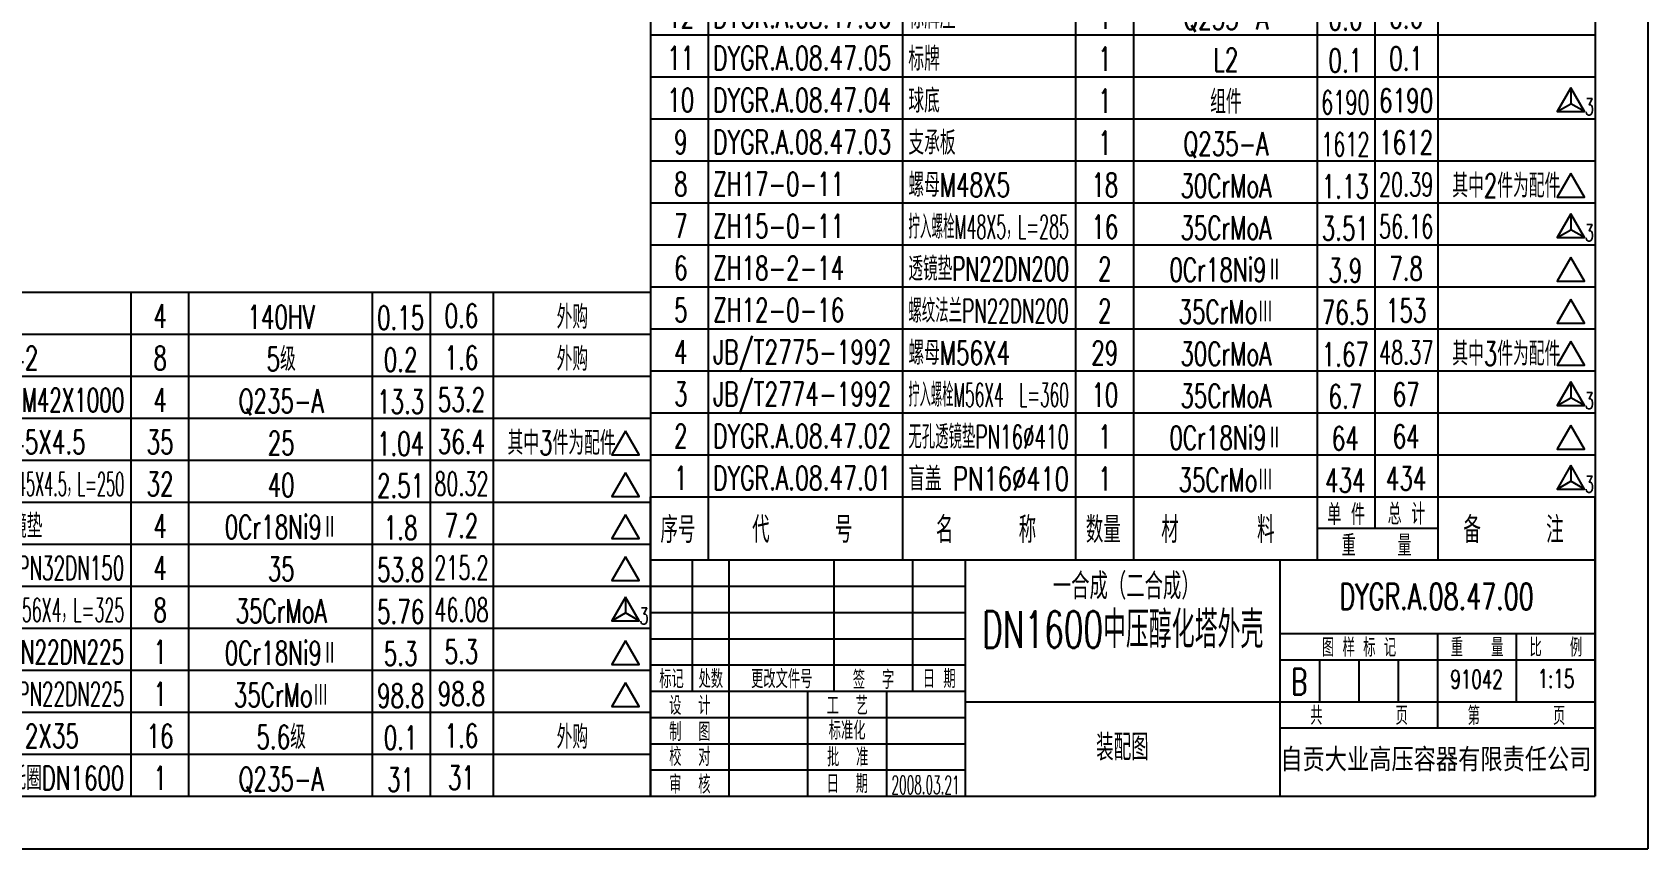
# Model space of a CAD drawing. Header units: inches. Extents: x -375 to 8535, y -150 to 12465.
# Drawn here: x 3918 to 8535, y -150 to 2183 of the extents above; entities that cross this region are included whole.
import ezdxf
from ezdxf.enums import TextEntityAlignment as Align

# ---------------------------------------------------------------- set-up
doc = ezdxf.new("R2010")
doc.units = ezdxf.units.IN
doc.header["$LTSCALE"] = 150
for name, color, linetype in [('1轮廓实线层', 7, 'Continuous'), ('2细线层', 4, 'Continuous'), ('6文字层', 3, 'Continuous'), ('图框层', 7, 'Continuous')]:
    doc.layers.add(name, color=color, linetype=linetype)
doc.styles.add('PC_TEXTSTYLE', font='romans.shx', dxfattribs={"width": 0.8, "bigfont": 'hzfs.shx'})

# ---------------------------------------------------------------- blocks, each defined once
blk = doc.blocks.new('PC_TITLE_BLOCK')
at = {"layer": '1轮廓实线层'}
for p, q in [((-180, 0), (-180, 45)), ((-180, 0), (-180, 45)), ((-180, 45), (0, 45)), ((-172, 20), (-172, 45)), ((-165, 20), (-165, 45)), ((-145, 20), (-145, 45)), ((-130, 20), (-130, 45)), ((-120, 0), (-120, 45)), ((-60, 0), (-60, 45)), ((-60, 31), (0, 31)), ((-30, 13), (-30, 31)), ((-15, 18), (-15, 31)), ((-180, 25), (-120, 25)), ((-60, 26), (0, 26)), ((-180, 20), (-120, 20)), ((-165, 0), (-165, 20)), ((-150, 0), (-150, 20)), ((-135, 0), (-135, 20)), ((-120, 18), (0, 18)), ((-60, 13), (0, 13)), ((-180, 0), (0, 0))]:
    blk.add_line(p, q, dxfattribs=at)
at = {"layer": '2细线层'}
for p, q in [((-180, 40), (-120, 40)), ((-180, 35), (-120, 35)), ((-180, 30), (-120, 30)), ((-180, 15), (-120, 15)), ((-180, 10), (-120, 10)), ((-180, 5), (-120, 5))]:
    blk.add_line(p, q, dxfattribs=at)
at = {"layer": '2细线层', "color": 75}
for p, q in [((-52.5, 18), (-52.5, 26)), ((-45, 18), (-45, 26)), ((-37.5, 18), (-37.5, 26))]:
    blk.add_line(p, q, dxfattribs=at)
at = {"layer": '图框层'}
blk.add_line((0, 0), (0, 45), dxfattribs=at)
at = {"insert": (-60, 9.04), "char_height": 3.8808, "width": 60, "attachment_point": 1, "style": 'PC_TEXTSTYLE'}
blk.add_mtext('{\\fFangSong_GB2312|b0|i0|c134|p49;自贡大业高压容器有限责任公司}', dxfattribs=at)
at = {"style": 'PC_TEXTSTYLE', "flags": 1}
blk.add_attdef('图纸张数', (0, 0), '', height=5, dxfattribs=at)
at = {"layer": '6文字层', "style": 'PC_TEXTSTYLE', "width": 0.667}
for s, p in [(' 图 样 标 记 ', (-45, 28.5)), (' 重   量 ', (-22.5, 28.5)), (' 比   例 ', (-7.5, 28.5)), ('标记', (-176, 22.5)), ('处数', (-168.5, 22.5)), (' 更改文件号 ', (-155, 22.5)), (' 签  字 ', (-137.51, 22.37)), (' 日 期 ', (-125, 22.5)), (' 设  计 ', (-172.5, 17.42)), (' 工  艺 ', (-142.5, 17.42)), ('共        页', (-45, 15.5)), ('第        页', (-15, 15.5)), (' 制  图 ', (-172.5, 12.42)), (' 标准化 ', (-142.53, 12.68)), (' 校  对 ', (-172.5, 7.7)), ('批  准', (-142.43, 7.6)), (' 审  核 ', (-172.5, 2.42)), (' 日  期 ', (-142.5, 2.5))]:
    blk.add_text(s, height=3.5, dxfattribs=at).set_placement(p, align=Align.MIDDLE)
blk.add_text('B', height=5, dxfattribs=at).set_placement((-57.91, 19.29))
at = {"layer": '6文字层', "style": 'PC_TEXTSTYLE', "flags": 8}
for tag, height, width, p, p2 in [('图样代号', 5, 2.176994, (-56.96, 35.53), (-3.51, 35.53)), ('图样名称', 7, 1.548666, (-116.78, 28.23), (-63.22, 28.23)), ('重量', 3.5, 1.481707, (-28.88, 20.51), (-16.35, 20.51)), ('比例', 3.5, 1.468426, (-13.53, 20.62), (-1.42, 20.62)), ('设计', 3.5, 1.504878, (-163.77, 15.45), (-151.09, 15.45)), ('工艺', 3.5, 1.542976, (-133.77, 15.45), (-121.09, 15.45)), ('共几页', 3.5, 0.782855, (-49.76, 13.35), (-39.88, 13.35)), ('第几页', 3.5, 0.776067, (-19.69, 13.35), (-9.9, 13.35)), ('制图', 3.5, 1.569465, (-163.77, 10.45), (-151.09, 10.45)), ('标准化', 3.5, 0.992487, (-133.8, 10.61), (-121.11, 10.61)), ('校对', 3.5, 1.480507, (-163.77, 5.48), (-151.09, 5.48)), ('批准', 3.5, 1.494711, (-133.7, 5.38), (-121.11, 5.38)), ('审核', 3.5, 1.511058, (-163.87, 0.38), (-151.09, 0.38)), ('日期', 3.5, 1.546165, (-134.08, 0.41), (-121.11, 0.41))]:
    blk.add_attdef(tag, text='', height=height, dxfattribs=dict(at, width=width)).set_placement(p, p2, align=Align.FIT)
at = {"layer": '6文字层', "style": 'PC_TEXTSTYLE', "width": 0.986205, "flags": 8}
blk.add_attdef('产品名称或材料标记', text='', height=5, rotation=0.4655, dxfattribs=at).set_placement((-117.65, 6.59), (-62.48, 7.04), align=Align.FIT)
blk = doc.blocks.new('PC_MXBTITLERECORD')
at = {"layer": '1轮廓实线层'}
for p, q in [((-180, 0), (-180, 12)), ((0, 0), (0, 12))]:
    blk.add_line(p, q, dxfattribs=at)
at = {"layer": '2细线层'}
for p, q in [((-169, 12), (-169, 0)), ((-132, 12), (-132, 0)), ((-99, 12), (-99, 0)), ((-88, 12), (-88, 0)), ((-53, 12), (-53, 0)), ((-42, 12), (-42, 6)), ((-30, 12), (-30, 0)), ((-30, 6), (-53, 6))]:
    blk.add_line(p, q, dxfattribs=at)
at = {"style": 'PC_TEXTSTYLE', "flags": 1}
blk.add_attdef('Fo oFShowMe', (-53, 6), '', height=0.00000005, dxfattribs=at)
at = {"layer": '6文字层', "style": 'PC_TEXTSTYLE', "width": 0.667}
for s, height, p in [('单 件', 4, (-47.45, 8.84)), ('总 计', 4, (-35.96, 8.94)), ('序号', 5, (-174.77, 6)), ('代     号', 5, (-151.09, 6)), ('名     称', 5, (-116.06, 6)), ('数量', 5, (-93.71, 6)), ('材      料', 5, (-71.89, 6)), ('备     注', 5, (-15.57, 6)), ('重    量', 4, (-41.65, 2.94))]:
    blk.add_text(s, height=height, dxfattribs=at).set_placement(p, align=Align.MIDDLE)
blk = doc.blocks.new('PC_MXB_BLOCK')
at = {"layer": '1轮廓实线层'}
for p, q in [((-180, 8), (-180, 0)), ((0, 8), (0, 0))]:
    blk.add_line(p, q, dxfattribs=at)
at = {"layer": '2细线层'}
for p, q in [((-180, 8), (0, 8)), ((-169, 8), (-169, 0)), ((-132, 8), (-132, 0)), ((-99, 8), (-99, 0)), ((-88, 8), (-88, 0)), ((-53, 8), (-53, 0)), ((-42, 8), (-42, 0)), ((-30, 8), (-30, 0)), ((-180, 0), (0, 0))]:
    blk.add_line(p, q, dxfattribs=at)
at = {"layer": '6文字层', "style": 'PC_TEXTSTYLE'}
for tag, width, p, p2 in [('序号', 0.769182, (-178.38, 1.35), (-170.09, 1.35)), ('代号', 3.14773, (-168.05, 1.35), (-134.11, 1.35)), ('名称', 2.802424, (-130.87, 1.2), (-100.28, 1.2)), ('数量', 0.817449, (-97.88, 1.2), (-89, 1.2)), ('总重', 0.958888, (-41.2, 1.27), (-30.86, 1.27)), ('材料', 2.943328, (-86.43, 1.01), (-54.3, 1.01)), ('单重', 0.854038, (-52.21, 0.89), (-43, 0.89)), ('备注', 2.494074, (-28.61, 1.02), (-1.16, 1.02))]:
    blk.add_attdef(tag, text='', height=4.5, dxfattribs=dict(at, width=width)).set_placement(p, p2, align=Align.FIT)

msp = doc.modelspace()

# ---------------------------------------------------------------- linework, layer by layer
at = {"layer": '1轮廓实线层'}
for p, q in [((8314.96, 2023.84), (8314.96, 1978.63)), ((8275.81, 1956.02), (8314.96, 1978.63)), ((8354.12, 1956.02), (8314.96, 1978.63)), ((8314.96, 1663.84), (8314.96, 1618.63)), ((8275.81, 1596.02), (8314.96, 1618.63)), ((8354.12, 1596.02), (8314.96, 1618.63)), ((8314.96, 1183.84), (8314.96, 1138.63)), ((8275.81, 1116.02), (8314.96, 1138.63)), ((8354.12, 1116.02), (8314.96, 1138.63)), ((8314.96, 945.48), (8314.96, 900.27)), ((8275.81, 877.66), (8314.96, 900.27)), ((8354.12, 877.66), (8314.96, 900.27)), ((5613.18, 568.84), (5613.18, 523.63)), ((5574.03, 501.02), (5613.18, 523.63)), ((5652.34, 501.02), (5613.18, 523.63))]:
    msp.add_line(p, q, dxfattribs=at)
for points in [[(8314.96, 2023.84), (8275.81, 1956.02), (8354.12, 1956.02)], [(8314.96, 1779.04), (8275.81, 1711.22), (8354.12, 1711.22)], [(8314.96, 1663.84), (8275.81, 1596.02), (8354.12, 1596.02)], [(8314.96, 1539.04), (8275.81, 1471.22), (8354.12, 1471.22)], [(8314.96, 1419.04), (8275.81, 1351.22), (8354.12, 1351.22)], [(8314.96, 1299.04), (8275.81, 1231.22), (8354.12, 1231.22)], [(8314.96, 1183.84), (8275.81, 1116.02), (8354.12, 1116.02)], [(5613.18, 1042.82), (5574.03, 975), (5652.34, 975)], [(8314.96, 1059.04), (8275.81, 991.22), (8354.12, 991.22)], [(5613.18, 924.04), (5574.03, 856.22), (5652.34, 856.22)], [(8314.96, 945.48), (8275.81, 877.66), (8354.12, 877.66)], [(5613.18, 804.04), (5574.03, 736.22), (5652.34, 736.22)], [(5613.18, 684.04), (5574.03, 616.22), (5652.34, 616.22)], [(5613.18, 568.84), (5574.03, 501.02), (5652.34, 501.02)], [(5613.18, 444.04), (5574.03, 376.22), (5652.34, 376.22)], [(5613.18, 324.04), (5574.03, 256.22), (5652.34, 256.22)]]:
    msp.add_lwpolyline(points, close=True, dxfattribs=at)
at = {"layer": '2细线层'}
for p in [(8535, 12465), (-375, -150)]:
    msp.add_line(p, (8535, -150), dxfattribs=at)
at = {"layer": '图框层'}
for p in [(8385, 12315), (0, 0)]:
    msp.add_line(p, (8385, 0), dxfattribs=at)

# ---------------------------------------------------------------- block references
ref = msp.add_blockref('PC_MXB_BLOCK', (8385, 2175), dxfattribs=dict(at, xscale=15, yscale=15, zscale=15))
ref.add_attrib('材料', 'Q235-A', dxfattribs={"layer": '6文字层', "height": 67.5, "style": 'PC_TEXTSTYLE', "width": 0.667}).set_placement((7329.47, 2190.16), align=Align.CENTER)
ref.add_attrib('代号', 'DYGR.A.08.47.06', dxfattribs={"layer": '6文字层', "height": 67.5, "style": 'PC_TEXTSTYLE', "width": 0.618687}).set_placement((5864.3, 2195.23), (6373.39, 2195.23), align=Align.FIT)
ref.add_attrib('序号', '12', dxfattribs={"layer": '6文字层', "height": 67.5, "style": 'PC_TEXTSTYLE', "width": 0.667}).set_placement((5771.47, 2195.23), align=Align.CENTER)
ref.add_attrib('名称', '标牌座', (6422, 2192.93), dxfattribs={"layer": '6文字层', "height": 67.5, "style": 'PC_TEXTSTYLE', "width": 0.667})
ref.add_attrib('数量', '1', dxfattribs={"layer": '6文字层', "height": 67.5, "style": 'PC_TEXTSTYLE', "width": 0.667}).set_placement((6983.4, 2192.93), align=Align.CENTER)
ref.add_attrib('单重', '0.6', dxfattribs={"layer": '6文字层', "height": 67.5, "style": 'PC_TEXTSTYLE', "width": 0.667}).set_placement((7670.95, 2188.31), align=Align.CENTER)
ref.add_attrib('总重', '0.6', dxfattribs={"layer": '6文字层', "height": 67.5, "style": 'PC_TEXTSTYLE', "width": 0.667}).set_placement((7844.62, 2193.98), align=Align.CENTER)
ref = msp.add_blockref('PC_MXB_BLOCK', (8385, 2055), dxfattribs=dict(at, xscale=15, yscale=15, zscale=15))
ref.add_attrib('材料', 'L2', dxfattribs={"layer": '6文字层', "height": 67.5, "style": 'PC_TEXTSTYLE', "width": 0.667}).set_placement((7329.47, 2070.16), align=Align.CENTER)
ref.add_attrib('代号', 'DYGR.A.08.47.05', dxfattribs={"layer": '6文字层', "height": 67.5, "style": 'PC_TEXTSTYLE', "width": 0.618687}).set_placement((5864.3, 2075.23), (6373.39, 2075.23), align=Align.FIT)
ref.add_attrib('序号', '11', dxfattribs={"layer": '6文字层', "height": 67.5, "style": 'PC_TEXTSTYLE', "width": 0.667}).set_placement((5771.47, 2075.23), align=Align.CENTER)
ref.add_attrib('名称', '标牌', (6422, 2072.93), dxfattribs={"layer": '6文字层', "height": 67.5, "style": 'PC_TEXTSTYLE', "width": 0.667})
ref.add_attrib('数量', '1', dxfattribs={"layer": '6文字层', "height": 67.5, "style": 'PC_TEXTSTYLE', "width": 0.667}).set_placement((6983.4, 2072.93), align=Align.CENTER)
ref.add_attrib('单重', '0.1', dxfattribs={"layer": '6文字层', "height": 67.5, "style": 'PC_TEXTSTYLE', "width": 0.667}).set_placement((7670.95, 2068.31), align=Align.CENTER)
ref.add_attrib('总重', '0.1', dxfattribs={"layer": '6文字层', "height": 67.5, "style": 'PC_TEXTSTYLE', "width": 0.667}).set_placement((7844.62, 2073.98), align=Align.CENTER)
ref = msp.add_blockref('PC_MXB_BLOCK', (8385, 1935), dxfattribs=dict(at, xscale=15, yscale=15, zscale=15))
ref.add_attrib('材料', '组件', dxfattribs={"layer": '6文字层', "height": 67.5, "style": 'PC_TEXTSTYLE', "width": 0.667}).set_placement((7329.47, 1950.16), align=Align.CENTER)
ref.add_attrib('代号', 'DYGR.A.08.47.04', dxfattribs={"layer": '6文字层', "height": 67.5, "style": 'PC_TEXTSTYLE', "width": 0.616279}).set_placement((5864.3, 1955.23), (6373.39, 1955.23), align=Align.FIT)
ref.add_attrib('序号', '10', dxfattribs={"layer": '6文字层', "height": 67.5, "style": 'PC_TEXTSTYLE', "width": 0.667}).set_placement((5771.47, 1955.23), align=Align.CENTER)
ref.add_attrib('名称', '球底', (6422, 1952.93), dxfattribs={"layer": '6文字层', "height": 67.5, "style": 'PC_TEXTSTYLE', "width": 0.667})
ref.add_attrib('数量', '1', dxfattribs={"layer": '6文字层', "height": 67.5, "style": 'PC_TEXTSTYLE', "width": 0.667}).set_placement((6983.4, 1952.93), align=Align.CENTER)
ref.add_attrib('单重', '6190', dxfattribs={"layer": '6文字层', "height": 67.5, "style": 'PC_TEXTSTYLE', "width": 0.558084}).set_placement((7601.89, 1948.31), (7740.01, 1948.31), align=Align.FIT)
ref.add_attrib('总重', '6190', dxfattribs={"layer": '6文字层', "height": 67.5, "style": 'PC_TEXTSTYLE', "width": 0.6266}).set_placement((7767.07, 1953.98), (7922.16, 1953.98), align=Align.FIT)
ref = msp.add_blockref('PC_MXB_BLOCK', (8385, 1815), dxfattribs=dict(at, xscale=15, yscale=15, zscale=15))
ref.add_attrib('材料', 'Q235-A', dxfattribs={"layer": '6文字层', "height": 67.5, "style": 'PC_TEXTSTYLE', "width": 0.667}).set_placement((7329.47, 1830.16), align=Align.CENTER)
ref.add_attrib('代号', 'DYGR.A.08.47.03', dxfattribs={"layer": '6文字层', "height": 67.5, "style": 'PC_TEXTSTYLE', "width": 0.618687}).set_placement((5864.3, 1835.23), (6373.39, 1835.23), align=Align.FIT)
ref.add_attrib('序号', '9', dxfattribs={"layer": '6文字层', "height": 67.5, "style": 'PC_TEXTSTYLE', "width": 0.667}).set_placement((5771.47, 1835.23), align=Align.CENTER)
ref.add_attrib('名称', '支承板', (6422, 1832.93), dxfattribs={"layer": '6文字层', "height": 67.5, "style": 'PC_TEXTSTYLE', "width": 0.667})
ref.add_attrib('数量', '1', dxfattribs={"layer": '6文字层', "height": 67.5, "style": 'PC_TEXTSTYLE', "width": 0.667}).set_placement((6983.4, 1832.93), align=Align.CENTER)
ref.add_attrib('单重', '1612', dxfattribs={"layer": '6文字层', "height": 67.5, "style": 'PC_TEXTSTYLE', "width": 0.558084}).set_placement((7601.89, 1828.31), (7740.01, 1828.31), align=Align.FIT)
ref.add_attrib('总重', '1612', dxfattribs={"layer": '6文字层', "height": 67.5, "style": 'PC_TEXTSTYLE', "width": 0.667}).set_placement((7844.62, 1833.98), align=Align.CENTER)
ref = msp.add_blockref('PC_MXB_BLOCK', (8385, 1695), dxfattribs=dict(at, xscale=15, yscale=15, zscale=15))
ref.add_attrib('材料', '30CrMoA', dxfattribs={"layer": '6文字层', "height": 67.5, "style": 'PC_TEXTSTYLE', "width": 0.667}).set_placement((7329.47, 1710.16), align=Align.CENTER)
ref.add_attrib('代号', 'ZH17-0-11', (5864.3, 1715.23), dxfattribs={"layer": '6文字层', "height": 67.5, "style": 'PC_TEXTSTYLE', "width": 0.667})
ref.add_attrib('序号', '8', dxfattribs={"layer": '6文字层', "height": 67.5, "style": 'PC_TEXTSTYLE', "width": 0.667}).set_placement((5771.47, 1715.23), align=Align.CENTER)
ref.add_attrib('名称', '螺母M48X5', (6422, 1712.93), dxfattribs={"layer": '6文字层', "height": 67.5, "style": 'PC_TEXTSTYLE', "width": 0.667})
ref.add_attrib('数量', '18', dxfattribs={"layer": '6文字层', "height": 67.5, "style": 'PC_TEXTSTYLE', "width": 0.667}).set_placement((6983.4, 1712.93), align=Align.CENTER)
ref.add_attrib('备注', '其中2件为配件  ', dxfattribs={"layer": '6文字层', "height": 67.5, "style": 'PC_TEXTSTYLE', "width": 0.667}).set_placement((8161.72, 1710.37), align=Align.CENTER)
ref.add_attrib('单重', '1.13', dxfattribs={"layer": '6文字层', "height": 67.5, "style": 'PC_TEXTSTYLE', "width": 0.667}).set_placement((7670.95, 1708.31), align=Align.CENTER)
ref.add_attrib('总重', '20.39', dxfattribs={"layer": '6文字层', "height": 67.5, "style": 'PC_TEXTSTYLE', "width": 0.561025}).set_placement((7767.07, 1713.98), (7922.16, 1713.98), align=Align.FIT)
ref = msp.add_blockref('PC_MXB_BLOCK', (8385, 1575), dxfattribs=dict(at, xscale=15, yscale=15, zscale=15))
ref.add_attrib('材料', '35CrMoA', dxfattribs={"layer": '6文字层', "height": 67.5, "style": 'PC_TEXTSTYLE', "width": 0.667}).set_placement((7329.47, 1590.16), align=Align.CENTER)
ref.add_attrib('代号', 'ZH15-0-11', (5864.3, 1595.23), dxfattribs={"layer": '6文字层', "height": 67.5, "style": 'PC_TEXTSTYLE', "width": 0.667})
ref.add_attrib('序号', '7', dxfattribs={"layer": '6文字层', "height": 67.5, "style": 'PC_TEXTSTYLE', "width": 0.667}).set_placement((5771.47, 1595.23), align=Align.CENTER)
ref.add_attrib('名称', '拧入螺栓M48X5，L=285', dxfattribs={"layer": '6文字层', "height": 67.5, "style": 'PC_TEXTSTYLE', "width": 0.445937}).set_placement((6422, 1592.93), (6880.86, 1592.93), align=Align.FIT)
ref.add_attrib('数量', '16', dxfattribs={"layer": '6文字层', "height": 67.5, "style": 'PC_TEXTSTYLE', "width": 0.667}).set_placement((6983.4, 1592.93), align=Align.CENTER)
ref.add_attrib('单重', '3.51', dxfattribs={"layer": '6文字层', "height": 67.5, "style": 'PC_TEXTSTYLE', "width": 0.667}).set_placement((7670.95, 1588.31), align=Align.CENTER)
ref.add_attrib('总重', '56.16', dxfattribs={"layer": '6文字层', "height": 67.5, "style": 'PC_TEXTSTYLE', "width": 0.554577}).set_placement((7767.07, 1593.98), (7922.16, 1593.98), align=Align.FIT)
ref = msp.add_blockref('PC_MXB_BLOCK', (8385, 1455), dxfattribs=dict(at, xscale=15, yscale=15, zscale=15))
ref.add_attrib('材料', '0Cr18Ni9Ⅱ', dxfattribs={"layer": '6文字层', "height": 67.5, "style": 'PC_TEXTSTYLE', "width": 0.667}).set_placement((7329.47, 1470.16), align=Align.CENTER)
ref.add_attrib('代号', 'ZH18-2-14', (5864.3, 1475.23), dxfattribs={"layer": '6文字层', "height": 67.5, "style": 'PC_TEXTSTYLE', "width": 0.667})
ref.add_attrib('序号', '6', dxfattribs={"layer": '6文字层', "height": 67.5, "style": 'PC_TEXTSTYLE', "width": 0.667}).set_placement((5771.47, 1475.23), align=Align.CENTER)
ref.add_attrib('名称', '透镜垫PN22DN200', dxfattribs={"layer": '6文字层', "height": 67.5, "style": 'PC_TEXTSTYLE', "width": 0.564258}).set_placement((6422, 1472.93), (6880.86, 1472.93), align=Align.FIT)
ref.add_attrib('数量', '2', dxfattribs={"layer": '6文字层', "height": 67.5, "style": 'PC_TEXTSTYLE', "width": 0.667}).set_placement((6983.4, 1472.93), align=Align.CENTER)
ref.add_attrib('单重', '3.9', dxfattribs={"layer": '6文字层', "height": 67.5, "style": 'PC_TEXTSTYLE', "width": 0.667}).set_placement((7670.95, 1468.31), align=Align.CENTER)
ref.add_attrib('总重', '7.8', dxfattribs={"layer": '6文字层', "height": 67.5, "style": 'PC_TEXTSTYLE', "width": 0.667}).set_placement((7844.62, 1473.98), align=Align.CENTER)
ref = msp.add_blockref('PC_MXB_BLOCK', (5685, 1320), dxfattribs=dict(at, xscale=15, yscale=15, zscale=15))
ref.add_attrib('材料', '140HV', dxfattribs={"layer": '6文字层', "height": 67.5, "style": 'PC_TEXTSTYLE', "width": 0.667}).set_placement((4629.47, 1335.16), align=Align.CENTER)
ref.add_attrib('代号', 'GB/T97.1-1985', dxfattribs={"layer": '6文字层', "height": 67.5, "style": 'PC_TEXTSTYLE', "width": 0.626023}).set_placement((3164.3, 1340.23), (3673.39, 1340.23), align=Align.FIT)
ref.add_attrib('序号', '50', dxfattribs={"layer": '6文字层', "height": 67.5, "style": 'PC_TEXTSTYLE', "width": 0.667}).set_placement((3071.47, 1340.23), align=Align.CENTER)
ref.add_attrib('名称', '垫圈42', (3722, 1337.93), dxfattribs={"layer": '6文字层', "height": 67.5, "style": 'PC_TEXTSTYLE', "width": 0.667})
ref.add_attrib('数量', '4', dxfattribs={"layer": '6文字层', "height": 67.5, "style": 'PC_TEXTSTYLE', "width": 0.667}).set_placement((4283.4, 1337.93), align=Align.CENTER)
ref.add_attrib('备注', '外购', dxfattribs={"layer": '6文字层', "height": 67.5, "style": 'PC_TEXTSTYLE', "width": 0.667}).set_placement((5461.72, 1335.37), align=Align.CENTER)
ref.add_attrib('单重', '0.15', dxfattribs={"layer": '6文字层', "height": 67.5, "style": 'PC_TEXTSTYLE', "width": 0.667}).set_placement((4970.95, 1333.31), align=Align.CENTER)
ref.add_attrib('总重', '0.6', dxfattribs={"layer": '6文字层', "height": 67.5, "style": 'PC_TEXTSTYLE', "width": 0.667}).set_placement((5144.62, 1338.98), align=Align.CENTER)
ref = msp.add_blockref('PC_MXB_BLOCK', (8385, 1335), dxfattribs=dict(at, xscale=15, yscale=15, zscale=15))
ref.add_attrib('材料', '35CrMoⅢ', dxfattribs={"layer": '6文字层', "height": 67.5, "style": 'PC_TEXTSTYLE', "width": 0.667}).set_placement((7329.47, 1350.16), align=Align.CENTER)
ref.add_attrib('代号', 'ZH12-0-16', (5864.3, 1355.23), dxfattribs={"layer": '6文字层', "height": 67.5, "style": 'PC_TEXTSTYLE', "width": 0.667})
ref.add_attrib('序号', '5', dxfattribs={"layer": '6文字层', "height": 67.5, "style": 'PC_TEXTSTYLE', "width": 0.667}).set_placement((5771.47, 1355.23), align=Align.CENTER)
ref.add_attrib('名称', '螺纹法兰PN22DN200', dxfattribs={"layer": '6文字层', "height": 67.5, "style": 'PC_TEXTSTYLE', "width": 0.516612}).set_placement((6422, 1352.93), (6880.86, 1352.93), align=Align.FIT)
ref.add_attrib('数量', '2', dxfattribs={"layer": '6文字层', "height": 67.5, "style": 'PC_TEXTSTYLE', "width": 0.667}).set_placement((6983.4, 1352.93), align=Align.CENTER)
ref.add_attrib('单重', '76.5', dxfattribs={"layer": '6文字层', "height": 67.5, "style": 'PC_TEXTSTYLE', "width": 0.667}).set_placement((7670.95, 1348.31), align=Align.CENTER)
ref.add_attrib('总重', '153', dxfattribs={"layer": '6文字层', "height": 67.5, "style": 'PC_TEXTSTYLE', "width": 0.667}).set_placement((7844.62, 1353.98), align=Align.CENTER)
ref = msp.add_blockref('PC_MXB_BLOCK', (5685, 1200), dxfattribs=dict(at, xscale=15, yscale=15, zscale=15))
ref.add_attrib('材料', '5级', dxfattribs={"layer": '6文字层', "height": 67.5, "style": 'PC_TEXTSTYLE', "width": 0.667}).set_placement((4629.47, 1215.16), align=Align.CENTER)
ref.add_attrib('代号', 'GB/T41-2000', (3164.3, 1220.23), dxfattribs={"layer": '6文字层', "height": 67.5, "style": 'PC_TEXTSTYLE', "width": 0.667})
ref.add_attrib('序号', '49', dxfattribs={"layer": '6文字层', "height": 67.5, "style": 'PC_TEXTSTYLE', "width": 0.667}).set_placement((3071.47, 1220.23), align=Align.CENTER)
ref.add_attrib('名称', '螺母M42', (3722, 1217.93), dxfattribs={"layer": '6文字层', "height": 67.5, "style": 'PC_TEXTSTYLE', "width": 0.667})
ref.add_attrib('数量', '8', dxfattribs={"layer": '6文字层', "height": 67.5, "style": 'PC_TEXTSTYLE', "width": 0.667}).set_placement((4283.4, 1217.93), align=Align.CENTER)
ref.add_attrib('备注', '外购', dxfattribs={"layer": '6文字层', "height": 67.5, "style": 'PC_TEXTSTYLE', "width": 0.667}).set_placement((5461.72, 1215.37), align=Align.CENTER)
ref.add_attrib('单重', '0.2', dxfattribs={"layer": '6文字层', "height": 67.5, "style": 'PC_TEXTSTYLE', "width": 0.667}).set_placement((4970.95, 1213.31), align=Align.CENTER)
ref.add_attrib('总重', '1.6', dxfattribs={"layer": '6文字层', "height": 67.5, "style": 'PC_TEXTSTYLE', "width": 0.667}).set_placement((5144.62, 1218.98), align=Align.CENTER)
ref = msp.add_blockref('PC_MXB_BLOCK', (8385, 1215), dxfattribs=dict(at, xscale=15, yscale=15, zscale=15))
ref.add_attrib('材料', '30CrMoA', dxfattribs={"layer": '6文字层', "height": 67.5, "style": 'PC_TEXTSTYLE', "width": 0.667}).set_placement((7329.47, 1230.16), align=Align.CENTER)
ref.add_attrib('代号', 'JB/T2775-1992', dxfattribs={"layer": '6文字层', "height": 67.5, "style": 'PC_TEXTSTYLE', "width": 0.613891}).set_placement((5864.3, 1235.23), (6373.39, 1235.23), align=Align.FIT)
ref.add_attrib('序号', '4', dxfattribs={"layer": '6文字层', "height": 67.5, "style": 'PC_TEXTSTYLE', "width": 0.667}).set_placement((5771.47, 1235.23), align=Align.CENTER)
ref.add_attrib('名称', '螺母M56X4', (6422, 1232.93), dxfattribs={"layer": '6文字层', "height": 67.5, "style": 'PC_TEXTSTYLE', "width": 0.667})
ref.add_attrib('数量', '29', dxfattribs={"layer": '6文字层', "height": 67.5, "style": 'PC_TEXTSTYLE', "width": 0.667}).set_placement((6983.4, 1232.93), align=Align.CENTER)
ref.add_attrib('备注', '其中3件为配件  ', dxfattribs={"layer": '6文字层', "height": 67.5, "style": 'PC_TEXTSTYLE', "width": 0.667}).set_placement((8161.72, 1230.37), align=Align.CENTER)
ref.add_attrib('单重', '1.67', dxfattribs={"layer": '6文字层', "height": 67.5, "style": 'PC_TEXTSTYLE', "width": 0.667}).set_placement((7670.95, 1228.31), align=Align.CENTER)
ref.add_attrib('总重', '48.37', dxfattribs={"layer": '6文字层', "height": 67.5, "style": 'PC_TEXTSTYLE', "width": 0.554577}).set_placement((7767.07, 1233.98), (7922.16, 1233.98), align=Align.FIT)
ref = msp.add_blockref('PC_MXB_BLOCK', (8385, 1095), dxfattribs=dict(at, xscale=15, yscale=15, zscale=15))
ref.add_attrib('材料', '35CrMoA', dxfattribs={"layer": '6文字层', "height": 67.5, "style": 'PC_TEXTSTYLE', "width": 0.667}).set_placement((7329.47, 1110.16), align=Align.CENTER)
ref.add_attrib('代号', 'JB/T2774-1992', dxfattribs={"layer": '6文字层', "height": 67.5, "style": 'PC_TEXTSTYLE', "width": 0.613891}).set_placement((5864.3, 1115.23), (6373.39, 1115.23), align=Align.FIT)
ref.add_attrib('序号', '3', dxfattribs={"layer": '6文字层', "height": 67.5, "style": 'PC_TEXTSTYLE', "width": 0.667}).set_placement((5771.47, 1115.23), align=Align.CENTER)
ref.add_attrib('名称', '拧入螺栓M56X4  L=360', dxfattribs={"layer": '6文字层', "height": 67.5, "style": 'PC_TEXTSTYLE', "width": 0.420699}).set_placement((6422, 1112.93), (6880.86, 1112.93), align=Align.FIT)
ref.add_attrib('数量', '10', dxfattribs={"layer": '6文字层', "height": 67.5, "style": 'PC_TEXTSTYLE', "width": 0.667}).set_placement((6983.4, 1112.93), align=Align.CENTER)
ref.add_attrib('单重', '6.7', dxfattribs={"layer": '6文字层', "height": 67.5, "style": 'PC_TEXTSTYLE', "width": 0.667}).set_placement((7670.95, 1108.31), align=Align.CENTER)
ref.add_attrib('总重', '67', dxfattribs={"layer": '6文字层', "height": 67.5, "style": 'PC_TEXTSTYLE', "width": 0.667}).set_placement((7844.62, 1113.98), align=Align.CENTER)
ref = msp.add_blockref('PC_MXB_BLOCK', (5685, 1080), dxfattribs=dict(at, xscale=15, yscale=15, zscale=15))
ref.add_attrib('材料', 'Q235-A', dxfattribs={"layer": '6文字层', "height": 67.5, "style": 'PC_TEXTSTYLE', "width": 0.667}).set_placement((4629.47, 1095.16), align=Align.CENTER)
ref.add_attrib('代号', 'GB/T799-1988', dxfattribs={"layer": '6文字层', "height": 67.5, "style": 'PC_TEXTSTYLE', "width": 0.651785}).set_placement((3164.3, 1100.23), (3673.39, 1100.23), align=Align.FIT)
ref.add_attrib('序号', '48', dxfattribs={"layer": '6文字层', "height": 67.5, "style": 'PC_TEXTSTYLE', "width": 0.667}).set_placement((3071.47, 1100.23), align=Align.CENTER)
ref.add_attrib('名称', '地脚螺栓M42X1000', dxfattribs={"layer": '6文字层', "height": 67.5, "style": 'PC_TEXTSTYLE', "width": 0.561299}).set_placement((3722, 1097.93), (4180.86, 1097.93), align=Align.FIT)
ref.add_attrib('数量', '4', dxfattribs={"layer": '6文字层', "height": 67.5, "style": 'PC_TEXTSTYLE', "width": 0.667}).set_placement((4283.4, 1097.93), align=Align.CENTER)
ref.add_attrib('单重', '13.3', dxfattribs={"layer": '6文字层', "height": 67.5, "style": 'PC_TEXTSTYLE', "width": 0.667}).set_placement((4970.95, 1093.31), align=Align.CENTER)
ref.add_attrib('总重', '53.2', dxfattribs={"layer": '6文字层', "height": 67.5, "style": 'PC_TEXTSTYLE', "width": 0.667}).set_placement((5144.62, 1098.98), align=Align.CENTER)
ref = msp.add_blockref('PC_MXB_BLOCK', (5685, 960), dxfattribs=dict(at, xscale=15, yscale=15, zscale=15))
ref.add_attrib('材料', '25', dxfattribs={"layer": '6文字层', "height": 67.5, "style": 'PC_TEXTSTYLE', "width": 0.667}).set_placement((4629.47, 975.16), align=Align.CENTER)
ref.add_attrib('代号', 'H17-0-10（I）', (3164.3, 980.23), dxfattribs={"layer": '6文字层', "height": 67.5, "style": 'PC_TEXTSTYLE', "width": 0.667})
ref.add_attrib('序号', '47', dxfattribs={"layer": '6文字层', "height": 67.5, "style": 'PC_TEXTSTYLE', "width": 0.667}).set_placement((3071.47, 980.23), align=Align.CENTER)
ref.add_attrib('名称', '螺母M45X4.5', (3722, 977.93), dxfattribs={"layer": '6文字层', "height": 67.5, "style": 'PC_TEXTSTYLE', "width": 0.667})
ref.add_attrib('数量', '35', dxfattribs={"layer": '6文字层', "height": 67.5, "style": 'PC_TEXTSTYLE', "width": 0.667}).set_placement((4283.4, 977.93), align=Align.CENTER)
ref.add_attrib('备注', '其中3件为配件  ', dxfattribs={"layer": '6文字层', "height": 67.5, "style": 'PC_TEXTSTYLE', "width": 0.667}).set_placement((5461.72, 975.37), align=Align.CENTER)
ref.add_attrib('单重', '1.04', dxfattribs={"layer": '6文字层', "height": 67.5, "style": 'PC_TEXTSTYLE', "width": 0.667}).set_placement((4970.95, 973.31), align=Align.CENTER)
ref.add_attrib('总重', '36.4', dxfattribs={"layer": '6文字层', "height": 67.5, "style": 'PC_TEXTSTYLE', "width": 0.667}).set_placement((5144.62, 978.98), align=Align.CENTER)
ref = msp.add_blockref('PC_MXB_BLOCK', (8385, 975), dxfattribs=dict(at, xscale=15, yscale=15, zscale=15))
ref.add_attrib('材料', '0Cr18Ni9Ⅱ', dxfattribs={"layer": '6文字层', "height": 67.5, "style": 'PC_TEXTSTYLE', "width": 0.667}).set_placement((7329.47, 990.16), align=Align.CENTER)
ref.add_attrib('代号', 'DYGR.A.08.47.02', dxfattribs={"layer": '6文字层', "height": 67.5, "style": 'PC_TEXTSTYLE', "width": 0.618687}).set_placement((5864.3, 995.23), (6373.39, 995.23), align=Align.FIT)
ref.add_attrib('序号', '2', dxfattribs={"layer": '6文字层', "height": 67.5, "style": 'PC_TEXTSTYLE', "width": 0.667}).set_placement((5771.47, 995.23), align=Align.CENTER)
ref.add_attrib('名称', '无孔透镜垫PN16%%C410', dxfattribs={"layer": '6文字层', "height": 67.5, "style": 'PC_TEXTSTYLE', "width": 0.517862}).set_placement((6422, 992.93), (6880.86, 992.93), align=Align.FIT)
ref.add_attrib('数量', '1', dxfattribs={"layer": '6文字层', "height": 67.5, "style": 'PC_TEXTSTYLE', "width": 0.667}).set_placement((6983.4, 992.93), align=Align.CENTER)
ref.add_attrib('单重', '64', dxfattribs={"layer": '6文字层', "height": 67.5, "style": 'PC_TEXTSTYLE', "width": 0.667}).set_placement((7670.95, 988.31), align=Align.CENTER)
ref.add_attrib('总重', '64', dxfattribs={"layer": '6文字层', "height": 67.5, "style": 'PC_TEXTSTYLE', "width": 0.667}).set_placement((7844.62, 993.98), align=Align.CENTER)
ref = msp.add_blockref('PC_MXB_BLOCK', (8385, 855), dxfattribs=dict(at, xscale=15, yscale=15, zscale=15))
ref.add_attrib('材料', '35CrMoⅢ', dxfattribs={"layer": '6文字层', "height": 67.5, "style": 'PC_TEXTSTYLE', "width": 0.667}).set_placement((7329.47, 870.16), align=Align.CENTER)
ref.add_attrib('代号', 'DYGR.A.08.47.01', dxfattribs={"layer": '6文字层', "height": 67.5, "style": 'PC_TEXTSTYLE', "width": 0.633535}).set_placement((5864.3, 875.23), (6373.39, 875.23), align=Align.FIT)
ref.add_attrib('序号', '1', dxfattribs={"layer": '6文字层', "height": 67.5, "style": 'PC_TEXTSTYLE', "width": 0.667}).set_placement((5771.47, 875.23), align=Align.CENTER)
ref.add_attrib('名称', '盲盖 PN16%%C410', dxfattribs={"layer": '6文字层', "height": 67.5, "style": 'PC_TEXTSTYLE', "width": 0.629811}).set_placement((6422, 872.93), (6880.86, 872.93), align=Align.FIT)
ref.add_attrib('数量', '1', dxfattribs={"layer": '6文字层', "height": 67.5, "style": 'PC_TEXTSTYLE', "width": 0.667}).set_placement((6983.4, 872.93), align=Align.CENTER)
ref.add_attrib('单重', '434', dxfattribs={"layer": '6文字层', "height": 67.5, "style": 'PC_TEXTSTYLE', "width": 0.667}).set_placement((7670.95, 868.31), align=Align.CENTER)
ref.add_attrib('总重', '434', dxfattribs={"layer": '6文字层', "height": 67.5, "style": 'PC_TEXTSTYLE', "width": 0.667}).set_placement((7844.62, 873.98), align=Align.CENTER)
ref = msp.add_blockref('PC_MXB_BLOCK', (5685, 840), dxfattribs=dict(at, xscale=15, yscale=15, zscale=15))
ref.add_attrib('材料', '40', dxfattribs={"layer": '6文字层', "height": 67.5, "style": 'PC_TEXTSTYLE', "width": 0.667}).set_placement((4629.47, 855.16), align=Align.CENTER)
ref.add_attrib('代号', 'H15-0-10（I）', (3164.3, 860.23), dxfattribs={"layer": '6文字层', "height": 67.5, "style": 'PC_TEXTSTYLE', "width": 0.667})
ref.add_attrib('序号', '46', dxfattribs={"layer": '6文字层', "height": 67.5, "style": 'PC_TEXTSTYLE', "width": 0.667}).set_placement((3071.47, 860.23), align=Align.CENTER)
ref.add_attrib('名称', '拧入螺栓M45X4.5，L=250', dxfattribs={"layer": '6文字层', "height": 67.5, "style": 'PC_TEXTSTYLE', "width": 0.407728}).set_placement((3722, 857.93), (4180.86, 857.93), align=Align.FIT)
ref.add_attrib('数量', '32', dxfattribs={"layer": '6文字层', "height": 67.5, "style": 'PC_TEXTSTYLE', "width": 0.667}).set_placement((4283.4, 857.93), align=Align.CENTER)
ref.add_attrib('单重', '2.51', dxfattribs={"layer": '6文字层', "height": 67.5, "style": 'PC_TEXTSTYLE', "width": 0.667}).set_placement((4970.95, 853.31), align=Align.CENTER)
ref.add_attrib('总重', '80.32', dxfattribs={"layer": '6文字层', "height": 67.5, "style": 'PC_TEXTSTYLE', "width": 0.554577}).set_placement((5067.07, 858.98), (5222.16, 858.98), align=Align.FIT)
ref = msp.add_blockref('PC_MXB_BLOCK', (5685, 720), dxfattribs=dict(at, xscale=15, yscale=15, zscale=15))
ref.add_attrib('材料', '0Cr18Ni9Ⅱ', dxfattribs={"layer": '6文字层', "height": 67.5, "style": 'PC_TEXTSTYLE', "width": 0.667}).set_placement((4629.47, 735.16), align=Align.CENTER)
ref.add_attrib('代号', 'DYGR.A.08.47.18', dxfattribs={"layer": '6文字层', "height": 67.5, "style": 'PC_TEXTSTYLE', "width": 0.618687}).set_placement((3164.3, 740.23), (3673.39, 740.23), align=Align.FIT)
ref.add_attrib('序号', '45', dxfattribs={"layer": '6文字层', "height": 67.5, "style": 'PC_TEXTSTYLE', "width": 0.667}).set_placement((3071.47, 740.23), align=Align.CENTER)
ref.add_attrib('名称', '异型透镜垫', (3722, 737.93), dxfattribs={"layer": '6文字层', "height": 67.5, "style": 'PC_TEXTSTYLE', "width": 0.667})
ref.add_attrib('数量', '4', dxfattribs={"layer": '6文字层', "height": 67.5, "style": 'PC_TEXTSTYLE', "width": 0.667}).set_placement((4283.4, 737.93), align=Align.CENTER)
ref.add_attrib('单重', '1.8', dxfattribs={"layer": '6文字层', "height": 67.5, "style": 'PC_TEXTSTYLE', "width": 0.667}).set_placement((4970.95, 733.31), align=Align.CENTER)
ref.add_attrib('总重', '7.2', dxfattribs={"layer": '6文字层', "height": 67.5, "style": 'PC_TEXTSTYLE', "width": 0.667}).set_placement((5144.62, 738.98), align=Align.CENTER)
at = {"layer": '图框层', "xscale": 15, "yscale": 15, "zscale": 15}
msp.add_blockref('PC_MXBTITLERECORD', (8385, 675), dxfattribs=at)
at = {"layer": '图框层'}
ref = msp.add_blockref('PC_MXB_BLOCK', (5685, 600), dxfattribs=dict(at, xscale=15, yscale=15, zscale=15))
ref.add_attrib('材料', '35', dxfattribs={"layer": '6文字层', "height": 67.5, "style": 'PC_TEXTSTYLE', "width": 0.667}).set_placement((4629.47, 615.16), align=Align.CENTER)
ref.add_attrib('代号', 'H12-0-14（I）', (3164.3, 620.23), dxfattribs={"layer": '6文字层', "height": 67.5, "style": 'PC_TEXTSTYLE', "width": 0.667})
ref.add_attrib('序号', '44', dxfattribs={"layer": '6文字层', "height": 67.5, "style": 'PC_TEXTSTYLE', "width": 0.667}).set_placement((3071.47, 620.23), align=Align.CENTER)
ref.add_attrib('名称', '螺纹法兰PN32DN150', dxfattribs={"layer": '6文字层', "height": 67.5, "style": 'PC_TEXTSTYLE', "width": 0.516612}).set_placement((3722, 617.93), (4180.86, 617.93), align=Align.FIT)
ref.add_attrib('数量', '4', dxfattribs={"layer": '6文字层', "height": 67.5, "style": 'PC_TEXTSTYLE', "width": 0.667}).set_placement((4283.4, 617.93), align=Align.CENTER)
ref.add_attrib('单重', '53.8', dxfattribs={"layer": '6文字层', "height": 67.5, "style": 'PC_TEXTSTYLE', "width": 0.667}).set_placement((4970.95, 613.31), align=Align.CENTER)
ref.add_attrib('总重', '215.2', dxfattribs={"layer": '6文字层', "height": 67.5, "style": 'PC_TEXTSTYLE', "width": 0.554577}).set_placement((5067.07, 618.98), (5222.16, 618.98), align=Align.FIT)
ref = msp.add_blockref('PC_TITLE_BLOCK', (8385, 0), dxfattribs=dict(at, xscale=15, yscale=15, zscale=15))
ref.add_attrib('产品名称或材料标记', '装配图', dxfattribs={"layer": '6文字层', "height": 75, "rotation": 0.4655, "style": 'PC_TEXTSTYLE', "width": 0.667}).set_placement((7034.03, 102.28), align=Align.CENTER)
ref.add_attrib('日期', '2008.03.21', dxfattribs={"layer": '6文字层', "height": 52.5, "style": 'PC_TEXTSTYLE', "width": 0.45496}).set_placement((6373.85, 6.1), (6568.34, 6.1), align=Align.FIT)
ref.add_attrib('图样名称', 'DN1600中压醇化塔外壳', dxfattribs={"layer": '6文字层', "height": 105, "style": 'PC_TEXTSTYLE', "width": 0.56538}).set_placement((6633.25, 423.46), (7436.64, 423.46), align=Align.FIT)
ref.add_attrib('重量', '91042', dxfattribs={"layer": '6文字层', "height": 52.5, "style": 'PC_TEXTSTYLE', "width": 0.667}).set_placement((8045.83, 307.68), align=Align.CENTER)
ref.add_attrib('图样代号', 'DYGR.A.08.47.00', dxfattribs={"layer": '6文字层', "height": 75, "style": 'PC_TEXTSTYLE', "width": 0.667}).set_placement((7931.51, 532.99), align=Align.CENTER)
ref.add_attrib('比例', '1:15', dxfattribs={"layer": '6文字层', "height": 52.5, "style": 'PC_TEXTSTYLE', "width": 0.667}).set_placement((8272.91, 309.24), align=Align.CENTER)
ref = msp.add_blockref('PC_MXB_BLOCK', (5685, 480), dxfattribs=dict(at, xscale=15, yscale=15, zscale=15))
ref.add_attrib('材料', '35CrMoA', dxfattribs={"layer": '6文字层', "height": 67.5, "style": 'PC_TEXTSTYLE', "width": 0.667}).set_placement((4629.47, 495.16), align=Align.CENTER)
ref.add_attrib('代号', 'JB/T2774-1992', dxfattribs={"layer": '6文字层', "height": 67.5, "style": 'PC_TEXTSTYLE', "width": 0.613891}).set_placement((3164.3, 500.23), (3673.39, 500.23), align=Align.FIT)
ref.add_attrib('序号', '43', dxfattribs={"layer": '6文字层', "height": 67.5, "style": 'PC_TEXTSTYLE', "width": 0.667}).set_placement((3071.47, 500.23), align=Align.CENTER)
ref.add_attrib('名称', '拧入螺栓M56X4，L=325', dxfattribs={"layer": '6文字层', "height": 67.5, "style": 'PC_TEXTSTYLE', "width": 0.445937}).set_placement((3722, 497.93), (4180.86, 497.93), align=Align.FIT)
ref.add_attrib('数量', '8', dxfattribs={"layer": '6文字层', "height": 67.5, "style": 'PC_TEXTSTYLE', "width": 0.667}).set_placement((4283.4, 497.93), align=Align.CENTER)
ref.add_attrib('单重', '5.76', dxfattribs={"layer": '6文字层', "height": 67.5, "style": 'PC_TEXTSTYLE', "width": 0.667}).set_placement((4970.95, 493.31), align=Align.CENTER)
ref.add_attrib('总重', '46.08', dxfattribs={"layer": '6文字层', "height": 67.5, "style": 'PC_TEXTSTYLE', "width": 0.554577}).set_placement((5067.07, 498.98), (5222.16, 498.98), align=Align.FIT)
ref = msp.add_blockref('PC_MXB_BLOCK', (5685, 360), dxfattribs=dict(at, xscale=15, yscale=15, zscale=15))
ref.add_attrib('材料', '0Cr18Ni9Ⅱ', dxfattribs={"layer": '6文字层', "height": 67.5, "style": 'PC_TEXTSTYLE', "width": 0.667}).set_placement((4629.47, 375.16), align=Align.CENTER)
ref.add_attrib('代号', 'ZH18-2-15', (3164.3, 380.23), dxfattribs={"layer": '6文字层', "height": 67.5, "style": 'PC_TEXTSTYLE', "width": 0.667})
ref.add_attrib('序号', '42', dxfattribs={"layer": '6文字层', "height": 67.5, "style": 'PC_TEXTSTYLE', "width": 0.667}).set_placement((3071.47, 380.23), align=Align.CENTER)
ref.add_attrib('名称', '透镜垫PN22DN225', dxfattribs={"layer": '6文字层', "height": 67.5, "style": 'PC_TEXTSTYLE', "width": 0.564258}).set_placement((3722, 377.93), (4180.86, 377.93), align=Align.FIT)
ref.add_attrib('数量', '1', dxfattribs={"layer": '6文字层', "height": 67.5, "style": 'PC_TEXTSTYLE', "width": 0.667}).set_placement((4283.4, 377.93), align=Align.CENTER)
ref.add_attrib('单重', '5.3', dxfattribs={"layer": '6文字层', "height": 67.5, "style": 'PC_TEXTSTYLE', "width": 0.667}).set_placement((4970.95, 373.31), align=Align.CENTER)
ref.add_attrib('总重', '5.3', dxfattribs={"layer": '6文字层', "height": 67.5, "style": 'PC_TEXTSTYLE', "width": 0.667}).set_placement((5144.62, 378.98), align=Align.CENTER)
ref = msp.add_blockref('PC_MXB_BLOCK', (5685, 240), dxfattribs=dict(at, xscale=15, yscale=15, zscale=15))
ref.add_attrib('材料', '35CrMoⅢ', dxfattribs={"layer": '6文字层', "height": 67.5, "style": 'PC_TEXTSTYLE', "width": 0.667}).set_placement((4629.47, 255.16), align=Align.CENTER)
ref.add_attrib('代号', 'ZH12-0-17', (3164.3, 260.23), dxfattribs={"layer": '6文字层', "height": 67.5, "style": 'PC_TEXTSTYLE', "width": 0.667})
ref.add_attrib('序号', '41', dxfattribs={"layer": '6文字层', "height": 67.5, "style": 'PC_TEXTSTYLE', "width": 0.667}).set_placement((3071.47, 260.23), align=Align.CENTER)
ref.add_attrib('名称', '螺纹法兰PN22DN225', dxfattribs={"layer": '6文字层', "height": 67.5, "style": 'PC_TEXTSTYLE', "width": 0.516612}).set_placement((3722, 257.93), (4180.86, 257.93), align=Align.FIT)
ref.add_attrib('数量', '1', dxfattribs={"layer": '6文字层', "height": 67.5, "style": 'PC_TEXTSTYLE', "width": 0.667}).set_placement((4283.4, 257.93), align=Align.CENTER)
ref.add_attrib('单重', '98.8', dxfattribs={"layer": '6文字层', "height": 67.5, "style": 'PC_TEXTSTYLE', "width": 0.667}).set_placement((4970.95, 253.31), align=Align.CENTER)
ref.add_attrib('总重', '98.8', dxfattribs={"layer": '6文字层', "height": 67.5, "style": 'PC_TEXTSTYLE', "width": 0.667}).set_placement((5144.62, 258.98), align=Align.CENTER)
ref = msp.add_blockref('PC_MXB_BLOCK', (5685, 120), dxfattribs=dict(at, xscale=15, yscale=15, zscale=15))
ref.add_attrib('材料', '5.6级', dxfattribs={"layer": '6文字层', "height": 67.5, "style": 'PC_TEXTSTYLE', "width": 0.667}).set_placement((4629.47, 135.16), align=Align.CENTER)
ref.add_attrib('代号', 'GB/T5782-2000', dxfattribs={"layer": '6文字层', "height": 67.5, "style": 'PC_TEXTSTYLE', "width": 0.60222}).set_placement((3164.3, 140.23), (3673.39, 140.23), align=Align.FIT)
ref.add_attrib('序号', '40', dxfattribs={"layer": '6文字层', "height": 67.5, "style": 'PC_TEXTSTYLE', "width": 0.667}).set_placement((3071.47, 140.23), align=Align.CENTER)
ref.add_attrib('名称', '螺钉M12X35', (3722, 137.93), dxfattribs={"layer": '6文字层', "height": 67.5, "style": 'PC_TEXTSTYLE', "width": 0.667})
ref.add_attrib('数量', '16', dxfattribs={"layer": '6文字层', "height": 67.5, "style": 'PC_TEXTSTYLE', "width": 0.667}).set_placement((4283.4, 137.93), align=Align.CENTER)
ref.add_attrib('备注', '外购', dxfattribs={"layer": '6文字层', "height": 67.5, "style": 'PC_TEXTSTYLE', "width": 0.667}).set_placement((5461.72, 135.37), align=Align.CENTER)
ref.add_attrib('单重', '0.1', dxfattribs={"layer": '6文字层', "height": 67.5, "style": 'PC_TEXTSTYLE', "width": 0.667}).set_placement((4970.95, 133.31), align=Align.CENTER)
ref.add_attrib('总重', '1.6', dxfattribs={"layer": '6文字层', "height": 67.5, "style": 'PC_TEXTSTYLE', "width": 0.667}).set_placement((5144.62, 138.98), align=Align.CENTER)
ref = msp.add_blockref('PC_MXB_BLOCK', (5685, 0), dxfattribs=dict(at, xscale=15, yscale=15, zscale=15))
ref.add_attrib('材料', 'Q235-A', dxfattribs={"layer": '6文字层', "height": 67.5, "style": 'PC_TEXTSTYLE', "width": 0.667}).set_placement((4629.47, 15.16), align=Align.CENTER)
ref.add_attrib('代号', 'MFHTQ', (3164.3, 20.23), dxfattribs={"layer": '6文字层', "height": 67.5, "style": 'PC_TEXTSTYLE', "width": 0.667})
ref.add_attrib('序号', '39', dxfattribs={"layer": '6文字层', "height": 67.5, "style": 'PC_TEXTSTYLE', "width": 0.667}).set_placement((3071.47, 20.23), align=Align.CENTER)
ref.add_attrib('名称', '密封环托圈DN1600', dxfattribs={"layer": '6文字层', "height": 67.5, "style": 'PC_TEXTSTYLE', "width": 0.603199}).set_placement((3722, 17.93), (4180.86, 17.93), align=Align.FIT)
ref.add_attrib('数量', '1', dxfattribs={"layer": '6文字层', "height": 67.5, "style": 'PC_TEXTSTYLE', "width": 0.667}).set_placement((4283.4, 17.93), align=Align.CENTER)
ref.add_attrib('单重', '31', dxfattribs={"layer": '6文字层', "height": 67.5, "style": 'PC_TEXTSTYLE', "width": 0.667}).set_placement((4970.95, 13.31), align=Align.CENTER)
ref.add_attrib('总重', '31', dxfattribs={"layer": '6文字层', "height": 67.5, "style": 'PC_TEXTSTYLE', "width": 0.667}).set_placement((5144.62, 18.98), align=Align.CENTER)

# ---------------------------------------------------------------- texts
at = {"layer": '1轮廓实线层', "color": 3, "style": 'PC_TEXTSTYLE', "width": 0.7}
msp.add_text('一合成（二合成）', height=75, dxfattribs=at).set_placement((6834.65, 562.5))
at = {"layer": '6文字层', "style": 'PC_TEXTSTYLE', "width": 0.667}
for p in [(8354.73, 1946.27), (8354.73, 1586.27), (8354.73, 1106.27), (8354.73, 867.91), (5652.95, 491.27)]:
    msp.add_text('3', height=46.8, dxfattribs=at).set_placement(p)

doc.saveas('drawing.dxf')
